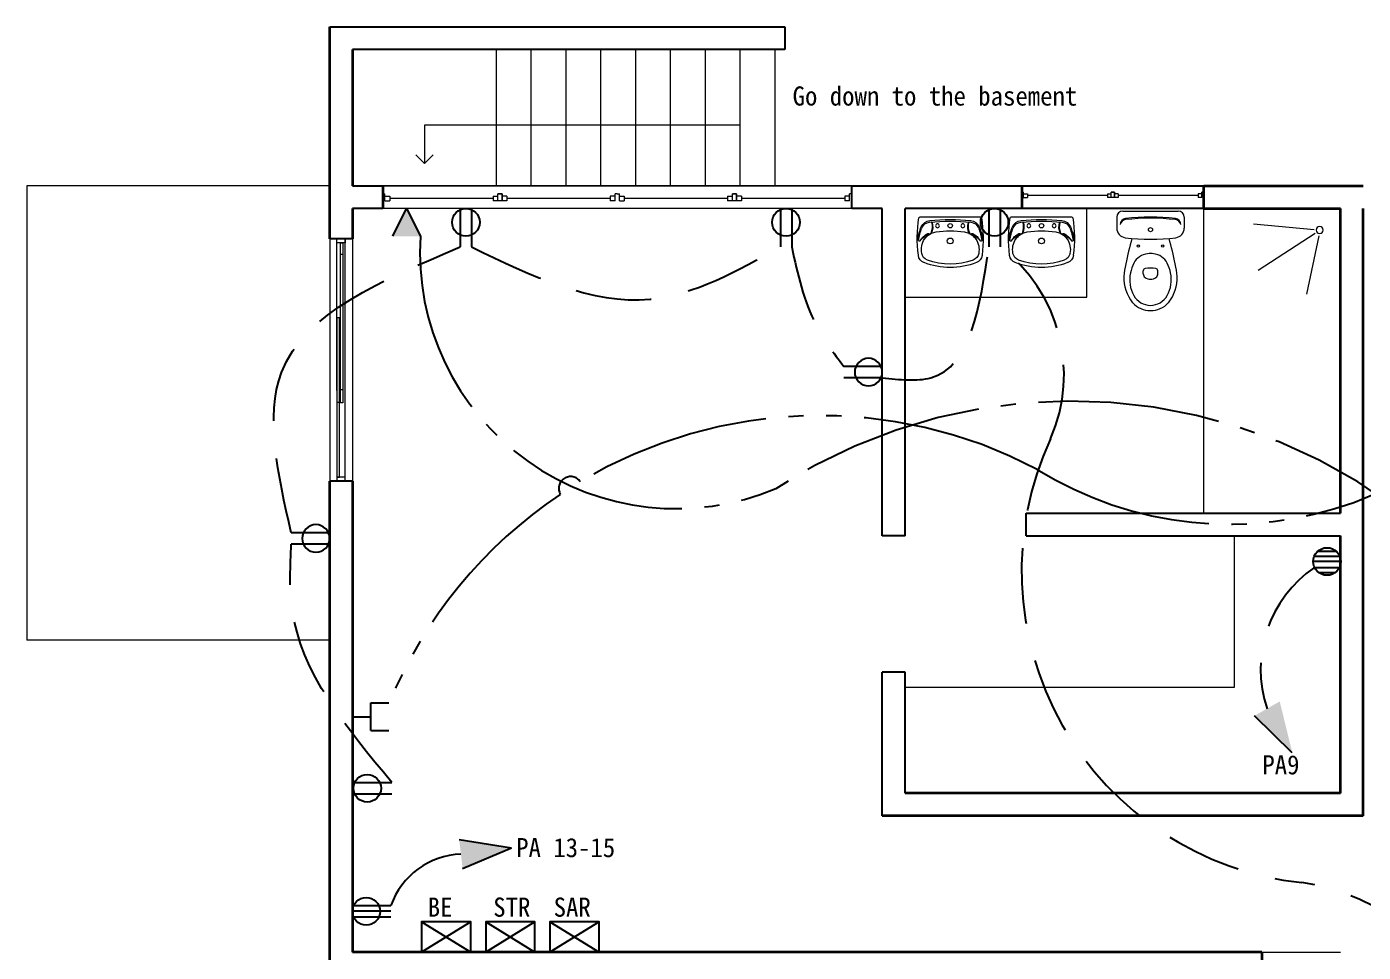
# Model space of a CAD drawing. Header units: inches. Extents: x 41 to 213, y -29 to -2.
# Drawn here: x 63.87 to 72.69, y -10.53 to -4.42 of the extents above; entities that cross this region are included whole.
import ezdxf

# ---------------------------------------------------------------- set-up
doc = ezdxf.new("R2010")
doc.units = ezdxf.units.IN
doc.header["$MEASUREMENT"] = 0
for name, pattern in [('ACAD_ISO04W100', [30, 24, -3, 0, -3]), ('ACAD_ISO05W100', [33, 24, -3, 0, -3, 0, -3]), ('DASHED', [0.75, 0.5, -0.25])]:
    doc.linetypes.add(name, pattern=pattern)
for name, color, linetype, lineweight in [('A-FLORSTM', 2, 'Continuous', 9), ('A-GLAZIDM', 7, 'Continuous', 0), ('A-WALL', 6, 'Continuous', 35), ('CERR', 4, 'Continuous', 9), ('inne_gulv', 252, 'Continuous', 15), ('MOBILIARIO', 5, 'Continuous', 9), ('textos', 7, 'Continuous', 18)]:
    doc.layers.add(name, color=color, linetype=linetype, lineweight=lineweight)
doc.layers.add('ELECTRICAS', color=3, linetype='DASHED')

# ---------------------------------------------------------------- blocks, each defined once
blk = doc.blocks.new('gazebo multifuncional plantas_dwg_2SAINVI1-127586-Level 1')
at = {"lineweight": 9}
for p, q in [((0, -0.1825), (0, 0.1825)), ((0.04, 0.2225), (0.1116, 0.2225)), ((0.413, 0.048), (0.3929, 0.048)), ((0.413, -0.048), (0.3929, -0.048)), ((0.04, -0.2225), (0.1116, -0.2225))]:
    blk.add_line(p, q, dxfattribs=at)
for centre, radius in [((0.122, 0), 0.0135), ((0.122, 0), 0.0135), ((0.23, 0.08), 0.0075), ((0.23, -0.08), 0.0075)]:
    blk.add_circle(centre, radius, dxfattribs=at)
for centre, radius, start, end in [((0.04, 0.1825), 0.04, 90, 180), ((0.0887, 0.1595), 0.04, 90, 173.72811), ((0.0959, 0.1601), 0.04, 100.24284, 173.78586), ((0.1116, 0.1585), 0.064, 6.79305, 90), ((1.54, 0), 1.5, 173.72811, 186.27189), ((1.54, 0), 1.493, 173.67552, 186.33055), ((-1.219, 0), 1.404, 353.20695, 6.79305), ((0.8496, -2.2862), 2.5, 101.57439, 105.54399), ((0.396, 0.007), 0.1156, 117.40268, 173.75809), ((0.4578, -0.1123), 0.25, 101.61952, 117.40268), ((0.4757, -0.4232), 0.6, 94.3794, 102.29067), ((0.451, -0.079), 0.216, 60.88385, 101.61952), ((0.4404, -0.0848), 0.26, 51.28687, 92.30283), ((0.495, 0), 0.1256, 299.11615, 60.88385), ((0.495, 0), 0.16, 312.43623, 47.56377), ((0.46, 0), 0.18, 173.75809, 186.24191), ((0.676, 0), 0.3, 173.35084, 186.64916), ((0.3929, 0.033), 0.015, 90, 173.35084), ((0.413, 0.018), 0.03, 36.8699, 90), ((0.389, 0), 0.06, 323.1301, 36.8699), ((0.396, -0.007), 0.1156, 186.24191, 242.59732), ((0.3929, -0.033), 0.015, 186.64916, 270), ((0.413, -0.018), 0.03, 270, 323.1301), ((0.0887, -0.1595), 0.04, 186.27189, 270), ((0.0959, -0.1601), 0.04, 186.21414, 259.75716), ((0.1116, -0.1585), 0.064, 270, 353.20695), ((0.8496, 2.2862), 2.5, 254.45601, 258.42561), ((0.4578, 0.1123), 0.25, 242.59732, 258.38048), ((0.4757, 0.4232), 0.6, 257.70933, 265.6206), ((0.451, 0.079), 0.216, 258.38048, 299.11615), ((0.4404, 0.0848), 0.26, 267.69717, 308.71313), ((0.04, -0.1825), 0.04, 180, 270)]:
    blk.add_arc(centre, radius, start, end, dxfattribs=at)
blk = doc.blocks.new('gazebo multifuncional plantas_dwg_2SALAVI2-127588-Level 1')
at = {"lineweight": 9}
blk.add_line((0.237, 0), (-0.237, 0), dxfattribs=at)
for centre in [(-0.1, -0.07), (0.1, -0.07)]:
    blk.add_circle(centre, 0.0152, dxfattribs=at)
for centre, radius, start, end in [((-0.237, -0.01), 0.01, 90, 170.5426), ((0.237, -0.01), 0.01, 9.4574, 90), ((0.738, -0.172), 0.998, 170.5426, 187.5672), ((0.157, -0.243), 0.419, 156.9277, 171.6269), ((0.157, -0.243), 0.411, 157.8311, 172.0169), ((-0.153, -0.11), 0.0819, 95.92, 156.9277), ((-0.155, -0.115), 0.0743, 96.0045, 157.8311), ((0, -1.588), 1.555, 83.9955, 96.0045), ((0, -1.588), 1.567, 84.08, 95.92), ((-0.153, -0.045), 0.005, 16.7528, 95.6527), ((-0.265, -0.079), 0.122, 335.7834, 16.7528), ((-0.148, -0.045), 0.005, 16.3376, 95.4846), ((-0.265, -0.079), 0.127, 335.8014, 16.3376), ((0, -0.07), 0.0175, 90, 270), ((0, -0.07), 0.0175, 270, 90), ((0.265, -0.079), 0.127, 163.6624, 204.1986), ((0.148, -0.045), 0.005, 84.5154, 163.6624), ((0.265, -0.079), 0.122, 163.2472, 204.2166), ((0.153, -0.045), 0.005, 84.3473, 163.2472), ((0.153, -0.11), 0.0819, 23.0723, 84.08), ((0.155, -0.115), 0.0743, 22.1689, 83.9955), ((-0.157, -0.243), 0.411, 7.9831, 22.1689), ((-0.157, -0.243), 0.419, 8.3731, 23.0723), ((-0.738, -0.172), 0.998, 352.4328, 9.4574), ((-0.243, -0.186), 0.007, 172.0169, 330.7015), ((-0.105, -0.264), 0.152, 118.5852, 150.7015), ((-0.133, -0.259), 0.125, 102.8055, 145.9006), ((-0.078, -0.259), 0.15, 145.6818, 191.3292), ((-0.092, -0.25), 0.133, 121.788, 145.6818), ((-0.174, -0.138), 0.00802, 36.8339, 118.5852), ((-0.159, -0.127), 0.0104, 216.8339, 335.8014), ((-0.152, -0.13), 0.00124, 155.7834, 0), ((-0.092, -0.25), 0.133, 98.6798, 115.0039), ((0, -0.854), 0.744, 81.3202, 98.6798), ((0, -0.19), 0.023, 90, 270), ((0, -0.19), 0.023, 270, 90), ((0.092, -0.25), 0.133, 64.9961, 81.3202), ((0.159, -0.127), 0.0104, 204.1986, 323.1661), ((0.152, -0.13), 0.00124, 180, 24.2166), ((0.133, -0.259), 0.125, 34.0994, 77.1945), ((0.092, -0.25), 0.133, 34.3182, 58.212), ((0.174, -0.138), 0.00802, 61.4148, 143.1661), ((0.105, -0.264), 0.152, 29.2985, 61.4148), ((0.078, -0.259), 0.15, 348.6708, 34.3182), ((0.243, -0.186), 0.007, 209.2985, 7.9831), ((-0.181, -0.295), 0.0712, 187.5672, 248.5292), ((-0.157, -0.275), 0.0697, 191.3292, 250.3622), ((0.157, -0.275), 0.0697, 289.6378, 348.6708), ((0.181, -0.295), 0.0712, 291.4708, 352.4328), ((0, 0.165), 0.565, 248.5292, 291.4708), ((0, 0.165), 0.537, 250.3622, 289.6378)]:
    blk.add_arc(centre, radius, start, end, dxfattribs=at)
blk = doc.blocks.new('SUND')
at = {"layer": 'MOBILIARIO'}
for p, q in [((34.895, 32.0238), (35.795, 32.0238)), ((34.895, 30.0148), (34.895, 32.0238)), ((35.795, 30.0148), (35.795, 32.0238)), ((35.0613, 31.8615), (35.4375, 31.6178)), ((35.0673, 31.8861), (35.4679, 31.9235)), ((35.0368, 31.8447), (35.1171, 31.4605)), ((35.795, 30.0148), (34.895, 30.0148))]:
    blk.add_line(p, q, dxfattribs=at)
blk.add_circle((35.0309, 31.8841), 0.0232, dxfattribs=at)
blk = doc.blocks.new('PCA320-D')
at = {"layer": 'CERR'}
for p, q in [((0.822, 0.048), (-1.6, 0.048)), ((-1.44, 0.025), (-1.44, 0)), ((-0.065, 0.025), (-0.065, 0)), ((-0.06, -0.035), (-1.56, -0.035)), ((0.06, -0.035), (0.06, -0.01))]:
    blk.add_line(p, q, dxfattribs=at)
for points in [[(-1.6, -0.035), (-1.6, 0.048), (-1.56, 0.048), (-1.56, -0.035)], [(-1.56, 0.025), (0.065, 0.025), (0.065, 0), (-1.56, 0)], [(0.862, -0.035), (0.862, 0.048), (0.822, 0.048), (0.822, -0.035)], [(-0.798, -0.035), (0.822, -0.035), (0.822, -0.01), (-0.798, -0.01)]]:
    blk.add_lwpolyline(points, close=True, dxfattribs=at)
blk = doc.blocks.new('wind')
for p, q in [((108.1588, 25.3192), (108.1588, 24.1192)), ((108.3088, 24.1192), (108.3088, 25.3192))]:
    blk.add_line(p, q)
at = {"layer": 'A-GLAZIDM', "lineweight": 18}
for p, q in [((108.2313, 25.3071), (108.2313, 25.2822)), ((108.2313, 25.3071), (108.2668, 25.3071)), ((108.2562, 25.2822), (108.2313, 25.2822)), ((108.2437, 25.2822), (108.2437, 24.7541)), ((108.2562, 25.3071), (108.2562, 25.2822)), ((108.2668, 25.3178), (108.2668, 25.3071)), ((108.2313, 24.7541), (108.2313, 24.6829)), ((108.2562, 24.7541), (108.2313, 24.7541)), ((108.2313, 24.7292), (108.2669, 24.7292)), ((108.2313, 24.7078), (108.2669, 24.7078)), ((108.2562, 24.7541), (108.2562, 24.7292)), ((108.2562, 24.6829), (108.2562, 24.7078)), ((108.2669, 24.7292), (108.2669, 24.7078)), ((108.2562, 24.6829), (108.2313, 24.6829)), ((108.2437, 24.6829), (108.2437, 24.1548)), ((108.2562, 24.1548), (108.2313, 24.1548)), ((108.2313, 24.1299), (108.2313, 24.1548)), ((108.2313, 24.1299), (108.2668, 24.1299)), ((108.2562, 24.1299), (108.2562, 24.1548)), ((108.2668, 24.1192), (108.2668, 24.1299))]:
    blk.add_line(p, q, dxfattribs=at)
at = {"layer": 'A-GLAZIDM'}
for p, q in [((108.2313, 24.7292), (108.2313, 24.7078)), ((108.2669, 24.7292), (108.2313, 24.7292)), ((108.2313, 24.7078), (108.2669, 24.7078)), ((108.2669, 24.7078), (108.2669, 24.7292))]:
    blk.add_line(p, q, dxfattribs=at)
blk = doc.blocks.new('ter')
for p, q in [((135.1376, 72.3551), (136.3376, 72.3551)), ((136.3362, 72.3551), (137.5362, 72.3551)), ((136.3376, 72.2389), (135.1376, 72.2389)), ((137.5362, 72.2389), (136.3362, 72.2389))]:
    blk.add_line(p, q)
at = {"layer": 'A-GLAZIDM', "lineweight": 18}
for p, q in [((135.1376, 72.3131), (135.1483, 72.3131)), ((135.1483, 72.2776), (135.1483, 72.3131)), ((135.1483, 72.3025), (135.1732, 72.3025)), ((135.1732, 72.3025), (135.1732, 72.2776)), ((135.7013, 72.29), (135.1732, 72.29)), ((135.7013, 72.3025), (135.7013, 72.2776)), ((135.7013, 72.3025), (135.7262, 72.3025)), ((135.7262, 72.2776), (135.7262, 72.3131)), ((135.7476, 72.3131), (135.7262, 72.3131)), ((135.7476, 72.2776), (135.7476, 72.3131)), ((135.7725, 72.3025), (135.7476, 72.3025)), ((135.7725, 72.3025), (135.7725, 72.2776)), ((136.3006, 72.29), (135.7725, 72.29)), ((136.3006, 72.3025), (136.3006, 72.2776)), ((136.3255, 72.3025), (136.3006, 72.3025)), ((136.3255, 72.2776), (136.3255, 72.3131)), ((136.3362, 72.3131), (136.3255, 72.3131)), ((136.3362, 72.3131), (136.3469, 72.3131)), ((136.3469, 72.2776), (136.3469, 72.3131)), ((136.3469, 72.3025), (136.3718, 72.3025)), ((136.3718, 72.3025), (136.3718, 72.2776)), ((136.8999, 72.29), (136.3718, 72.29)), ((136.8999, 72.3025), (136.8999, 72.2776)), ((136.8999, 72.3025), (136.9248, 72.3025)), ((136.9248, 72.2776), (136.9248, 72.3131)), ((136.9462, 72.3131), (136.9248, 72.3131)), ((136.9462, 72.2776), (136.9462, 72.3131)), ((136.971, 72.3025), (136.9462, 72.3025)), ((136.971, 72.3025), (136.971, 72.2776)), ((137.4992, 72.29), (136.971, 72.29)), ((137.4992, 72.3025), (137.4992, 72.2776)), ((137.5241, 72.3025), (137.4992, 72.3025)), ((137.5241, 72.2776), (137.5241, 72.3131)), ((137.5348, 72.3131), (137.5241, 72.3131)), ((135.1483, 72.2776), (135.1732, 72.2776)), ((135.7725, 72.2776), (135.7013, 72.2776)), ((136.3255, 72.2776), (136.3006, 72.2776)), ((136.3469, 72.2776), (136.3718, 72.2776)), ((136.971, 72.2776), (136.8999, 72.2776)), ((137.5241, 72.2776), (137.4992, 72.2776))]:
    blk.add_line(p, q, dxfattribs=at)
at = {"layer": 'A-GLAZIDM'}
for p, q in [((135.7262, 72.2776), (135.7262, 72.3131)), ((135.7262, 72.3131), (135.7476, 72.3131)), ((135.7476, 72.3131), (135.7476, 72.2776)), ((136.9248, 72.2776), (136.9248, 72.3131)), ((136.9248, 72.3131), (136.9462, 72.3131)), ((136.9462, 72.3131), (136.9462, 72.2776)), ((135.7476, 72.2776), (135.7262, 72.2776)), ((136.9462, 72.2776), (136.9248, 72.2776))]:
    blk.add_line(p, q, dxfattribs=at)
blk = doc.blocks.new('tomacor')
for p, q in [((-335.3013, -92.9072, 0), (-335.3013, -93.1604, 0)), ((-335.2263, -92.9072, 0), (-335.2263, -93.1604, 0))]:
    blk.add_line(p, q)
blk.add_circle((-335.2638, -92.9974, 0), 0.0911)
blk = doc.blocks.new('erasgts')
for p, q in [((198.3908, -32.9927), (198.5729, -32.9927)), ((198.4818, -32.9927), (198.4818, -33.1133)), ((198.3908, -33.1133), (198.3908, -33.2339)), ((198.3908, -33.1133), (198.5729, -33.1133)), ((198.5729, -33.1133), (198.5729, -33.2339))]:
    blk.add_line(p, q)
blk = doc.blocks.new('ashft')
blk.add_hatch(color=256).paths.add_polyline_path([(198.5729, -33.3691), (198.3908, -33.3691), (198.4818, -33.552)])
for p, q in [((198.3908, -33.3691, 0), (198.4818, -33.552, 0)), ((198.4818, -33.552, 0), (198.5729, -33.3691, 0))]:
    blk.add_line(p, q)
blk = doc.blocks.new('bherao')
for p, q in [((198.3377, -37.0418), (198.5056, -37.0418)), ((198.3604, -37.0096), (198.4828, -37.0096)), ((198.3306, -37.0752), (198.5126, -37.0752)), ((198.3392, -37.1157), (198.504, -37.1157)), ((198.3675, -37.1503), (198.4757, -37.1503))]:
    blk.add_line(p, q)
blk.add_circle((198.4216, -37.0771, 0), 0.0911)

msp = doc.modelspace()

# ---------------------------------------------------------------- hatches: boundary and pattern name
msp.add_hatch(color=256).paths.add_polyline_path([(66.7245, -9.7851), (66.7473, -9.9764), (67.0695, -9.841)])
at = {"layer": 'ELECTRICAS'}
msp.add_hatch(color=256, dxfattribs=at).paths.add_polyline_path([(72.1406, -8.8721), (71.9733, -8.9677), (72.2237, -9.2116)])

# ---------------------------------------------------------------- linework, layer by layer
for p, q in [((67.0695, -9.841), (66.7245, -9.7851)), ((67.0695, -9.841), (66.7473, -9.9764)), ((66.0278, -10.22), (66.2739, -10.22)), ((66.0198, -10.2553), (66.2739, -10.2553)), ((66.0278, -10.2949), (66.2739, -10.2949)), ((66.4759, -10.3263), (66.8011, -10.528)), ((66.8011, -10.3263), (66.4759, -10.528)), ((66.8996, -10.3263), (67.2247, -10.528)), ((67.2247, -10.3263), (66.8996, -10.528)), ((67.3232, -10.3263), (67.6484, -10.528)), ((67.6484, -10.3263), (67.3232, -10.528))]:
    msp.add_line(p, q)
for points in [[(66.4759, -10.528), (66.8011, -10.528), (66.8011, -10.3263), (66.4759, -10.3263)], [(66.8996, -10.528), (67.2247, -10.528), (67.2247, -10.3263), (66.8996, -10.3263)], [(67.3232, -10.528), (67.6484, -10.528), (67.6484, -10.3263), (67.3232, -10.3263)]]:
    msp.add_lwpolyline(points, close=True)
msp.add_circle((66.1108, -10.2575), 0.0911)
at = {"color": 4, "linetype": 'ACAD_ISO04W100', "ltscale": 0.05}
for centre, radius, start, end in [((68.1585, -5.9056), 1.6937, 176.45557, 292.75548), ((70.7698, -10.4848), 3.5959, 48.90162, 122.95704)]:
    msp.add_arc(centre, radius, start, end, dxfattribs=at)
at = {"color": 2, "linetype": 'ACAD_ISO05W100', "ltscale": 0.05}
for centre, radius, start, end in [((71.8086, -5.2998), 2.4023, 238.12699, 341.80267), ((69.1049, -10.0654), 3.0803, 62.23003, 120.87626), ((67.4597, -7.4661), 0.0783, 34.58783, 210.07632), ((69.1049, -10.0654), 3.0803, 123.78789, 157.406)]:
    msp.add_arc(centre, radius, start, end, dxfattribs=at)
msp.add_arc((66.7525, -10.3876), 0.5071, 91.87271, 160.69803)
at = {"layer": 'A-FLORSTM'}
for p, q in [((68.5798, -5.068), (66.4948, -5.068)), ((66.4948, -5.068), (66.4948, -5.321)), ((66.4377, -5.2639), (66.4948, -5.321)), ((66.5519, -5.2639), (66.4948, -5.321))]:
    msp.add_line(p, q, dxfattribs=at)
at = {"layer": 'A-WALL'}
for p, q in [((65.8698, -5.818), (65.8698, -4.418)), ((66.0198, -4.568), (66.0198, -5.468)), ((65.8698, -5.818), (65.8698, -5.468)), ((66.2198, -5.468), (66.2198, -5.618)), ((70.4395, -5.618), (70.4395, -5.468)), ((71.6395, -5.468), (72.692, -5.468)), ((71.6395, -5.618), (71.6395, -5.468)), ((66.0198, -5.618), (66.0198, -5.818)), ((71.6395, -5.618), (72.542, -5.618)), ((72.542, -7.6292), (72.542, -5.618)), ((72.692, -9.628), (72.692, -5.618)), ((65.8698, -10.688), (65.8698, -7.418)), ((66.0198, -7.418), (66.0198, -10.528)), ((72.542, -9.478), (72.542, -7.7792)), ((72.542, -9.478), (69.6672, -9.478)), ((72.692, -9.628), (69.5172, -9.628)), ((72.022, -10.528), (66.0198, -10.528)), ((72.022, -10.528), (72.022, -11.2369))]:
    msp.add_line(p, q, dxfattribs=at)
at = {"layer": 'A-WALL', "lineweight": 25}
for p, q in [((65.8698, -4.418), (68.8743, -4.418)), ((68.8743, -4.418), (68.8743, -4.568)), ((68.8743, -4.568), (66.0198, -4.568)), ((66.0198, -5.468), (66.2198, -5.468)), ((69.3172, -5.468), (70.4395, -5.468)), ((69.3172, -5.618), (69.3172, -5.468)), ((66.2198, -5.618), (66.0198, -5.618)), ((69.5172, -5.618), (69.3172, -5.618)), ((69.5172, -7.7785), (69.5172, -5.618)), ((70.4395, -5.618), (69.6672, -5.618)), ((69.6672, -7.7785), (69.6672, -5.618)), ((66.0198, -5.818), (65.8698, -5.818)), ((66.0198, -7.418), (65.8698, -7.418)), ((70.4672, -7.7792), (70.4672, -7.6292)), ((70.4672, -7.6292, 0), (72.542, -7.6292)), ((69.6672, -7.7785), (69.5172, -7.7785)), ((70.4672, -7.7792, 0), (72.542, -7.7792)), ((69.5172, -9.628), (69.5172, -8.6785)), ((69.6672, -8.6785), (69.5172, -8.6785)), ((69.6672, -9.478), (69.6672, -8.6785)), ((69.5172, -9.628), (69.6672, -9.628))]:
    msp.add_line(p, q, dxfattribs=at)
at = {"layer": 'ELECTRICAS'}
msp.add_line((72.2237, -9.2116, 0), (71.9733, -8.9677, 0), dxfattribs=at)
for centre, radius, start, end in [((69.6642, -6.7146), 1.0526, 336.2863, 53.16608), ((72.5081, -8.0081), 2.0718, 155.16575, 263.8868), ((72.8295, -8.6604, 0), 0.815, 124.27724, 198.56994), ((72.0828, -11.4732), 1.42, 17.72384, 81.71246)]:
    msp.add_arc(centre, radius, start, end, dxfattribs=at)
for points in [[(65.6157, -7.7587), (65.5516, -6.7), (66.7311, -5.8721)], [(66.806, -5.8721), (67.9859, -6.2161), (68.8442, -5.8721)], [(68.9192, -5.8721), (69.0808, -6.3882), (69.2631, -6.6608)], [(69.5172, -6.7357), (69.8366, -6.7357), (70.2203, -5.8721)], [(66.2804, -9.4077), (65.6213, -8.2572), (65.6157, -7.8336)]]:
    msp.add_spline(points, degree=3, dxfattribs=at)
at = {"layer": 'inne_gulv'}
for p, q in [((66.9698, -5.468), (66.9698, -4.568)), ((67.1998, -5.468), (67.1998, -4.568)), ((67.4298, -5.468), (67.4298, -4.568)), ((67.6598, -5.468), (67.6598, -4.568)), ((67.8898, -5.468), (67.8898, -4.568)), ((68.1198, -5.468), (68.1198, -4.568)), ((68.3498, -5.468), (68.3498, -4.568)), ((68.5798, -5.468), (68.5798, -4.568)), ((68.8098, -5.468), (68.8098, -4.568)), ((65.8698, -5.468), (63.8698, -5.468)), ((63.8698, -5.468), (63.8698, -8.468)), ((69.3172, -5.468), (66.2198, -5.468)), ((70.4395, -5.468), (71.6395, -5.468)), ((69.3172, -5.618), (66.2198, -5.618)), ((70.4395, -5.618), (71.6395, -5.618)), ((70.8672, -6.2032), (70.8672, -5.618)), ((65.8698, -5.818), (65.8698, -7.418)), ((66.0198, -5.818), (66.0198, -7.418)), ((69.6672, -6.2032), (70.8672, -6.2032)), ((71.842, -8.7785), (71.842, -7.7792)), ((65.8698, -8.468), (63.8698, -8.468)), ((69.6672, -8.7785), (71.842, -8.7785)), ((72.022, -10.528), (72.542, -10.528))]:
    msp.add_line(p, q, dxfattribs=at)

# ---------------------------------------------------------------- block references
at = {"xscale": -1}
for name, p, rotation in [('wind', (46.3203, -113.7768), 270), ('ashft', (-132.1049, -39.17, 0), 180), ('tomacor', (162.4236, 328.5656, 0), 270), ('tomacor', (158.7761, 327.4677, 0), 270)]:
    msp.add_blockref(name, p, dxfattribs=dict(at, rotation=rotation))
for name, p in [('tomacor', (402.0324, 87.2883, 0)), ('tomacor', (404.1455, 87.2883, 0)), ('tomacor', (405.5216, 87.2883, 0)), ('bherao', (-125.9687, 29.1288, 0))]:
    msp.add_blockref(name, p)
at = {"rotation": 90}
for name, p in [('erasgts', (33.0271, -207.4548)), ('tomacor', (-26.8801, 325.8186, 0))]:
    msp.add_blockref(name, p, dxfattribs=at)
at = {"layer": 'CERR', "xscale": 0.6498996368878238, "yscale": 0.6498996368878238, "zscale": 0.6498996368878238, "rotation": 270}
msp.add_blockref('PCA320-D', (65.9399, -6.8578), dxfattribs=at)
at = {"layer": 'inne_gulv', "xscale": 1.291353473127316, "yscale": 1.291353473127316, "zscale": 1.291353473127316}
msp.add_blockref('ter', (-108.2906, -98.904), dxfattribs=at)
at = {"layer": 'inne_gulv', "xscale": -1}
msp.add_blockref('SUND', (107.435, -37.6441), dxfattribs=at)
at = {"layer": 'MOBILIARIO', "xscale": 1.002375088424969, "yscale": 1.002375088424969, "zscale": 1.002375088424969, "rotation": 270}
msp.add_blockref('gazebo multifuncional plantas_dwg_2SAINVI1-127586-Level 1', (71.2877, -5.6352), dxfattribs=at)
at = {"layer": 'MOBILIARIO', "xscale": -0.8360170728478238, "yscale": 0.8360170728478238, "zscale": 0.8360170728478319}
for p in [(69.9655, -5.6734), (70.5679, -5.6734)]:
    msp.add_blockref('gazebo multifuncional plantas_dwg_2SALAVI2-127588-Level 1', p, dxfattribs=at)

# ---------------------------------------------------------------- texts
at = {"layer": 'textos', "char_height": 0.126402, "width": 2.076662, "attachment_point": 1}
for s, insert in [('{\\fBatangChe|b0|i0|c0|p49;\\C6;Go down to the basement}', (68.9254, -4.8121)), ('{\\fBatangChe|b0|i0|c0|p49;\\C6;PA9}', (72.026, -9.227, 0)), ('{\\fBatangChe|b0|i0|c0|p49;\\C6;PA 13-15}', (67.1006, -9.7737)), ('{\\fBatangChe|b0|i0|c0|p49;\\C6;BE}', (66.5167, -10.1669)), ('{\\fBatangChe|b0|i0|c0|p49;\\C6;STR}', (66.9492, -10.1669)), ('{\\fBatangChe|b0|i0|c0|p49;\\C6;SAR}', (67.3479, -10.1669))]:
    msp.add_mtext(s, dxfattribs=dict(at, insert=insert))

doc.saveas('drawing.dxf')
